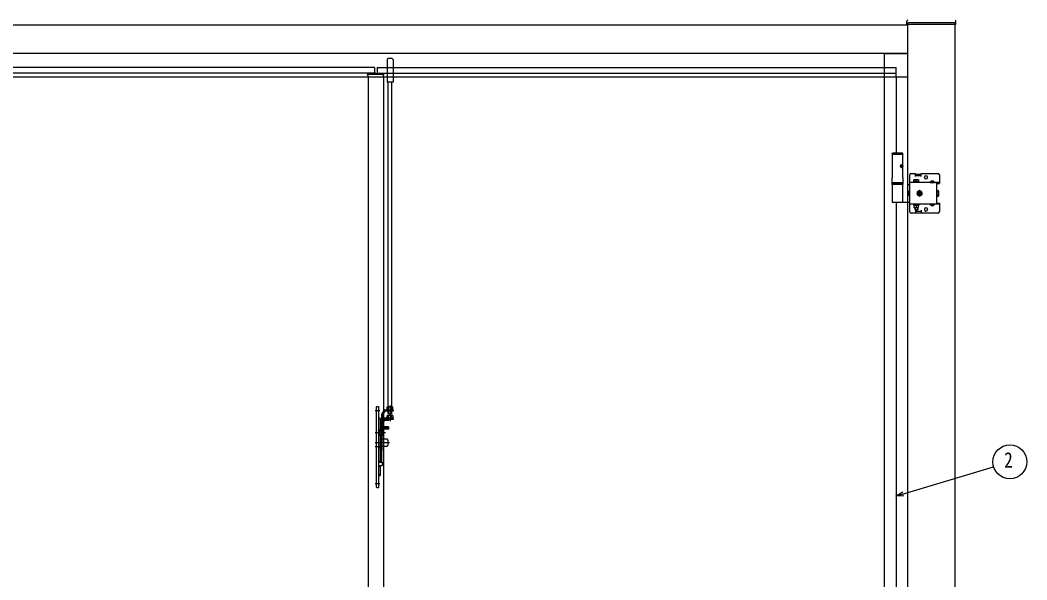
# Model space of a CAD drawing. Units: millimetres, scale not verified. Extents: x -4205 to 4205, y -2970 to 2970.
# Drawn here: x -759 to 1375, y 448 to 1636 of the extents above; entities that cross this region are included whole.
import ezdxf
from ezdxf.enums import TextEntityAlignment as Align

# ---------------------------------------------------------------- set-up
doc = ezdxf.new("R2010")
doc.units = ezdxf.units.MM
doc.header["$LTSCALE"] = 12
doc.layers.add('0-3_YKK_A1', color=4, linetype='Continuous')
doc.layers.add('0-4_YKK_D', color=6, linetype='Continuous')
doc.styles.add('ＭＳ ゴシック', font='')
doc.styles.get('ＭＳ ゴシック').set_extended_font_data('MS Gothic')

msp = doc.modelspace()

# ---------------------------------------------------------------- linework, layer by layer
at = {"layer": '0-3_YKK_A1'}
for p, q in [((-1132.98, 1625.49), (1123.02, 1625.5)), ((1120.92, 1627.03), (1121.27, 1633.69)), ((1224.62, 1626.5), (1121.42, 1626.5)), ((1123.02, 601.99), (1123.02, 1630)), ((1223.02, 1630), (1123.02, 1630)), ((1223.02, 1630), (1223.02, -755.01)), ((1225.12, 1627.03), (1224.77, 1633.69)), ((-1132.98, 1565.49), (1123.02, 1565.49)), ((1073.02, 1564.99), (1123.02, 1564.99)), ((18.87, 1551.99), (18.87, 1503.99)), ((28.72, 1553.99), (21.72, 1553.99)), ((31.57, 1551.99), (31.57, 1503.99)), ((-7.98, 1534.99), (-1107.98, 1534.99)), ((-14.68, 1522.99), (-1107.98, 1522.99)), ((-22.28, 1518.59), (-22.17, 1521.62)), ((-22.28, 1518.59), (-20.98, 1518.59)), ((-21.28, 1518.59), (-21.28, 1520.59)), ((-21.28, 1520.59), (-6.18, 1520.59)), ((-21.18, 1522.59), (-14.68, 1522.59)), ((-20.98, 1515.49), (-20.98, 1520.59)), ((-14.68, 1520.59), (-14.68, 1523.59)), ((-14.68, 1523.59), (-6.32, 1523.59)), ((-7.98, 1534.99), (-7.98, 1523.59)), ((-7.68, 1520.59), (-7.75, 1522.62)), ((-6.18, 1520.59), (0.72, 1520.59)), ((-5.25, 1520.59), (-5.32, 1522.62)), ((-5.32, 1522.59), (11.21, 1522.59)), ((-1.98, 1534.99), (1098.02, 1534.99)), ((-1.98, 1534.99), (-1.98, 1522.59)), ((-1.98, 1522.99), (1098.02, 1522.99)), ((0.72, 1520.59), (11.32, 1520.59)), ((11.02, 1515.49), (11.02, 1520.59)), ((11.02, 1518.59), (12.32, 1518.59)), ((11.32, 1518.59), (11.32, 1520.59)), ((12.32, 1518.59), (12.21, 1521.62)), ((1098.02, 1515.49), (1098.02, 1534.99)), ((-1132.98, 1515.49), (1123.02, 1515.49)), ((-20.98, 1515.49), (-20.98, -710.61)), ((11.02, 1515.49), (11.02, -710.61)), ((31.57, 1503.99), (18.87, 1503.99)), ((21.22, 814.99), (21.22, 1503.99)), ((29.22, 814.99), (29.22, 1503.99)), ((1098.02, 1515.49), (1098.02, 1353.99)), ((1089.52, 1351.99), (1090.67, 1353.99)), ((1089.52, 1351.99), (1089.52, 1350.99)), ((1089.52, 1350.99), (1089.52, 1300.99)), ((1112.52, 1351.99), (1111.36, 1353.99)), ((1112.52, 1351.99), (1112.52, 1350.99)), ((1112.52, 1300.99), (1112.52, 1350.99)), ((1110.2, 1326.41), (1110.8, 1326.41)), ((1110.2, 1325.57), (1110.8, 1325.57)), ((1111.22, 1328.09), (1111.82, 1328.09)), ((1111.22, 1323.89), (1111.82, 1323.89)), ((1127.02, 1228.99), (1127.02, 1306.99)), ((1130.02, 1309.99), (1139.02, 1309.99)), ((1139.02, 1303.49), (1139.02, 1309.99)), ((1139.02, 1308.99), (1151.02, 1308.99)), ((1139.02, 1305.99), (1151.02, 1305.99)), ((1151.02, 1309.99), (1187.02, 1309.99)), ((1151.02, 1303.49), (1151.02, 1309.99)), ((1158.27, 1301.74), (1158.27, 1302.24)), ((1164.77, 1301.74), (1164.77, 1302.24)), ((1190.02, 1306.99), (1190.02, 1288.69)), ((1098.02, 1286.99), (1089.52, 1286.99)), ((1089.52, 1285.99), (1089.52, 1249.99)), ((1112.52, 1300.99), (1112.52, 1286.99)), ((1112.52, 1249.99), (1112.52, 1285.99)), ((1123.02, 1286.99), (1127.02, 1286.99)), ((1190.02, 1291.19), (1127.02, 1291.19)), ((1141.02, 1292.79), (1141.02, 1296.36)), ((1170.27, 1291.7), (1170.27, 1291.19)), ((1170.27, 1291.19), (1179.77, 1291.19)), ((1184.02, 1288.69), (1184.02, 1291.19)), ((1184.02, 1288.69), (1184.02, 1247.29)), ((1184.02, 1288.69), (1190.02, 1288.69)), ((1148.02, 1273.76), (1143.02, 1270.88)), ((1144.87, 1268.59), (1144.87, 1267.39)), ((1146.11, 1268.59), (1144.87, 1268.59)), ((1144.87, 1267.39), (1146.11, 1267.39)), ((1148.62, 1271.14), (1147.42, 1271.14)), ((1147.42, 1271.14), (1147.42, 1269.9)), ((1147.42, 1266.08), (1147.42, 1264.84)), ((1147.42, 1264.84), (1148.62, 1264.84)), ((1153.02, 1270.88), (1148.02, 1273.76)), ((1148.62, 1269.9), (1148.62, 1271.14)), ((1148.62, 1264.84), (1148.62, 1266.08)), ((1151.17, 1268.59), (1149.93, 1268.59)), ((1149.93, 1267.39), (1151.17, 1267.39)), ((1151.17, 1267.39), (1151.17, 1268.59)), ((1153.02, 1265.1), (1153.02, 1270.88)), ((1184.32, 1264.09), (1184.02, 1264.09)), ((1184.32, 1270.88), (1187.87, 1270.88)), ((1184.32, 1265.1), (1187.87, 1265.1)), ((1184.32, 1262.22), (1187.87, 1262.22)), ((1188.32, 1272.99), (1187.87, 1273.76)), ((1188.32, 1262.99), (1187.87, 1262.22)), ((1188.32, 1272.99), (1188.32, 1262.99)), ((1098.02, 1248.99), (1098.02, -586.01)), ((1109.83, 1248.99), (1123.02, 1248.99)), ((1123.02, 1248.99), (1127.02, 1248.99)), ((1190.02, 1244.79), (1127.02, 1244.79)), ((1137.82, 1244.79), (1137.82, 1243.19)), ((1138.56, 1238.19), (1138.56, 1233.25)), ((1141.02, 1243.19), (1141.02, 1238.62)), ((1143.48, 1238.19), (1143.48, 1233.25)), ((1144.22, 1244.79), (1144.22, 1243.19)), ((1170.27, 1244.28), (1170.27, 1244.79)), ((1170.27, 1244.79), (1179.77, 1244.79)), ((1184.02, 1247.29), (1190.02, 1247.29)), ((1184.02, 1247.29), (1184.02, 1244.79)), ((1190.02, 1247.29), (1190.02, 1228.99)), ((1139.02, 1225.99), (1130.02, 1225.99)), ((1138.02, 1233.79), (1144.02, 1233.79)), ((1139.02, 1232.49), (1139.02, 1225.99)), ((1139.02, 1229.99), (1151.02, 1229.99)), ((1139.02, 1226.99), (1151.02, 1226.99)), ((1151.02, 1232.49), (1151.02, 1225.99)), ((1187.02, 1225.99), (1151.02, 1225.99)), ((1158.27, 1234.24), (1158.27, 1233.74)), ((1164.77, 1234.24), (1164.77, 1233.74)), ((-3.28, 644.79), (-3.28, 815.19)), ((-2.48, 815.99), (0.72, 815.99)), ((0.72, 815.99), (0.72, 643.99)), ((20.32, 811.49), (20.58, 811.49)), ((29.22, 814.99), (21.22, 814.99)), ((21.92, 800.29), (21.92, 814.99)), ((21.94, 810.49), (21.94, 814.99)), ((25.22, 817.99), (25.22, 802.99)), ((28.5, 810.49), (28.5, 814.99)), ((28.52, 800.29), (28.52, 814.99)), ((29.22, 800.99), (29.22, 814.99)), ((29.86, 811.49), (30.12, 811.49)), ((31.12, 808.49), (31.12, 814.99)), ((-6.28, 807.49), (3.72, 807.49)), ((0.72, 791.19), (3.32, 791.19)), ((3.32, 789.99), (0.72, 789.99)), ((3.32, 789.39), (3.32, 789.99)), ((4.52, 789.99), (4.52, 763.49)), ((7.52, 790.99), (7.52, 799.31)), ((11.8, 807.26), (7.87, 800.58)), ((7.94, 789.92), (7.94, 787.9)), ((13.95, 805.99), (10.02, 799.31)), ((10.02, 790.99), (10.02, 799.31)), ((21.72, 790.99), (10.02, 790.99)), ((13.95, 808.49), (31.72, 808.49)), ((31.72, 805.99), (13.95, 805.99)), ((31.72, 790.49), (13.95, 790.49)), ((21.94, 810.49), (19.32, 810.49)), ((19.32, 790.49), (19.32, 796.99)), ((31.12, 796.99), (19.32, 796.99)), ((21.94, 792.49), (19.32, 792.49)), ((20.32, 793.49), (20.58, 793.49)), ((22.22, 799.99), (21.22, 800.99)), ((21.72, 790.99), (21.72, 788.49)), ((21.94, 792.49), (21.94, 796.99)), ((28.22, 799.99), (22.22, 799.99)), ((25.22, 799.99), (25.22, 784.99)), ((29.22, 800.99), (28.22, 799.99)), ((28.5, 810.49), (31.12, 810.49)), ((28.5, 792.49), (28.5, 796.99)), ((28.5, 792.49), (31.12, 792.49)), ((29.86, 793.49), (30.12, 793.49)), ((31.12, 796.99), (31.12, 790.49)), ((31.72, 808.49), (31.72, 805.99)), ((31.72, 790.49), (31.72, 787.99)), ((3.32, 789.39), (0.72, 789.39)), ((5.02, 763.47), (5.02, 785.99)), ((7.22, 789.63), (8.66, 788.19)), ((7.22, 788.19), (8.66, 789.63)), ((16.02, 788.49), (7.52, 788.49)), ((7.52, 763.47), (7.52, 785.99)), ((21.72, 785.99), (7.52, 785.99)), ((7.52, 772.99), (7.52, 781.31)), ((7.52, 770.49), (21.72, 770.49)), ((11.8, 789.26), (7.87, 782.58)), ((13.95, 787.99), (10.02, 781.31)), ((10.02, 772.99), (10.02, 781.31)), ((21.72, 772.99), (10.02, 772.99)), ((10.16, 788.49), (12.19, 788.49)), ((10.46, 789.21), (11.89, 787.77)), ((10.46, 787.77), (11.89, 789.21)), ((11.17, 789.51), (11.17, 787.48)), ((13.53, 788.49), (15.56, 788.49)), ((13.83, 789.21), (15.26, 787.77)), ((13.83, 787.77), (15.26, 789.21)), ((31.72, 787.99), (13.95, 787.99)), ((14.55, 789.51), (14.55, 787.48)), ((16.02, 788.49), (21.72, 788.49)), ((17.08, 788.49), (19.11, 788.49)), ((17.37, 789.21), (18.81, 787.77)), ((17.37, 787.77), (18.81, 789.21)), ((18.09, 789.51), (18.09, 787.48)), ((20.7, 788.49), (22.73, 788.49)), ((21, 789.21), (22.44, 787.77)), ((21, 787.77), (22.44, 789.21)), ((21.72, 788.49), (21.72, 785.99)), ((21.72, 772.99), (21.72, 770.49)), ((21.72, 770.49), (21.72, 767.99)), ((15.52, 759.99), (-6.28, 759.99)), ((4.52, 765.49), (0.72, 765.49)), ((4.52, 754.49), (0.72, 754.49)), ((3.32, 754.49), (3.32, 765.49)), ((9.02, 763.49), (3.32, 763.49)), ((3.32, 756.49), (9.02, 756.49)), ((5.02, 755.12), (5.02, 756.47)), ((5.02, 752.99), (5.82, 752.99)), ((5.02, 744.58), (5.02, 752.99)), ((5.82, 747.19), (5.02, 747.19)), ((5.82, 753.99), (5.25, 754.56)), ((5.82, 723.99), (5.82, 753.99)), ((21.72, 767.99), (7.52, 767.99)), ((7.52, 755.83), (7.52, 756.47)), ((8.08, 755.26), (7.52, 755.83)), ((8.32, 723.29), (8.32, 754.7)), ((9.02, 753.49), (9.02, 766.49)), ((23.72, 738.99), (-6.28, 738.99)), ((6.22, 729.99), (-6.28, 729.99)), ((4.52, 744.31), (5.82, 744.31)), ((5.82, 733.67), (4.52, 733.67)), ((4.83, 744.31), (4.83, 744.89)), ((4.83, 733.09), (4.83, 733.67)), ((5.02, 744.58), (5.04, 744.31)), ((5.04, 733.67), (5.02, 733.4)), ((5.02, 724.99), (5.02, 733.4)), ((5.02, 730.79), (5.82, 730.79)), ((8.32, 745.22), (5.82, 745.22)), ((5.82, 732.76), (8.32, 732.76)), ((18.92, 746.29), (8.32, 746.29)), ((8.32, 731.69), (18.92, 731.69)), ((20.72, 744.49), (20.72, 733.49)), ((5.82, 724.99), (5.02, 724.99)), ((5.02, 697.49), (5.02, 722.86)), ((5.25, 723.43), (5.82, 723.99)), ((7.52, 722.16), (8.08, 722.72)), ((7.52, 697.49), (7.52, 722.16)), ((3.32, 690.49), (8.72, 690.49)), ((3.32, 690.49), (3.32, 687.49)), ((8.72, 697.49), (8.72, 690.49)), ((-3.28, 671.19), (-3.28, 671.19)), ((3.32, 670.59), (0.72, 670.59)), ((3.32, 669.99), (0.72, 669.99)), ((3.32, 668.79), (0.72, 668.79)), ((3.32, 669.99), (3.32, 670.59)), ((-6.28, 652.49), (3.72, 652.49)), ((-2.48, 643.99), (0.72, 643.99)), ((1123.02, -638.01), (1123.02, 601.99))]:
    msp.add_line(p, q, dxfattribs=at)
for points in [[(1073.02, 1564.99), (1073.02, -728.01), (1123.02, -728.01)], [(1089.52, 1351.99), (1098.02, 1351.99), (1112.52, 1351.99)], [(1089.52, 1350.99), (1098.02, 1350.99), (1112.52, 1350.99)], [(1090.67, 1353.99), (1098.02, 1353.99), (1111.36, 1353.99)], [(1111.34, 1327.25), (1111.34, 1327.08), (1111.32, 1326.93), (1111.27, 1326.78), (1111.21, 1326.65), (1111.12, 1326.55), (1111.02, 1326.47), (1110.91, 1326.42), (1110.8, 1326.41)], [(1110.8, 1325.57), (1110.91, 1325.55), (1111.02, 1325.5), (1111.12, 1325.43), (1111.21, 1325.32), (1111.27, 1325.2), (1111.32, 1325.05), (1111.34, 1324.89), (1111.34, 1324.73)], [(1112.31, 1326.5), (1112.25, 1326.55), (1112.15, 1326.65), (1112.07, 1326.78), (1112, 1326.93), (1111.96, 1327.08), (1111.93, 1327.25)], [(1111.93, 1324.73), (1111.96, 1324.89), (1112, 1325.05), (1112.07, 1325.2), (1112.15, 1325.32), (1112.25, 1325.43), (1112.31, 1325.48)], [(1112.52, 1286.99), (1098.02, 1286.99), (1089.52, 1286.99), (1089.52, 1300.99)], [(1089.52, 1289.99), (1098.02, 1289.99), (1112.52, 1289.99)], [(1112.52, 1289.99), (1098.02, 1289.99), (1089.52, 1289.99)], [(1170.27, 1291.7), (1179.77, 1291.7), (1179.77, 1291.19)], [(1172.67, 1293.69), (1173.87, 1291.22), (1175.02, 1290.61)], [(1177.37, 1293.69), (1176.16, 1291.22), (1175.02, 1290.61)], [(1127.02, 1262.89), (1125.02, 1262.89), (1125.02, 1273.09), (1127.02, 1273.09)], [(1143.02, 1270.88), (1143.02, 1265.1), (1148.02, 1262.22), (1153.02, 1265.1)], [(1184.32, 1264.09), (1184.32, 1271.89), (1184.02, 1271.89)], [(1184.32, 1262.22), (1184.32, 1273.76), (1187.87, 1273.76)], [(1090.52, 1248.99), (1098.02, 1248.99), (1109.83, 1248.99)], [(1138.02, 1238.19), (1138.02, 1233.79), (1139.02, 1232.79), (1143.02, 1232.79)], [(1144.02, 1238.19), (1144.02, 1233.79), (1143.02, 1232.79)], [(1170.27, 1244.28), (1179.77, 1244.28), (1179.77, 1244.79)], [(1172.67, 1242.29), (1173.87, 1244.76), (1175.02, 1245.37)], [(1177.37, 1242.29), (1176.16, 1244.76), (1175.02, 1245.37)], [(19.32, 808.49), (19.32, 814.99), (31.12, 814.99)], [(20.58, 811.49), (20.89, 811.44), (21.21, 811.34), (21.53, 811.15), (21.8, 810.88), (21.94, 810.49)], [(29.22, 800.99), (21.22, 800.99), (21.22, 814.99)], [(28.5, 810.49), (28.63, 810.88), (28.91, 811.15), (29.22, 811.34), (29.54, 811.44), (29.86, 811.49)], [(20.58, 793.49), (20.89, 793.44), (21.21, 793.34), (21.53, 793.15), (21.8, 792.88), (21.94, 792.49)], [(28.5, 792.49), (28.63, 792.88), (28.91, 793.15), (29.22, 793.34), (29.54, 793.44), (29.86, 793.49)], [(1.15, 763.58), (1.03, 764.54), (1.1, 765.49)], [(1.32, 762.27), (1.24, 762.92), (1.15, 763.58)], [(2.31, 754.49), (2.03, 756.7), (1.74, 758.92), (1.46, 761.15), (1.3, 762.46), (1.25, 762.83), (1.2, 763.2), (1.15, 763.58)], [(4.52, 756.49), (4.52, 700.49), (3.32, 700.49)], [(3.32, 700.49), (3.32, 697.49), (8.72, 697.49)], [(3.32, 687.49), (4.52, 687.49), (4.52, 669.99)]]:
    msp.add_lwpolyline(points, dxfattribs=at)
for points in [[(1134.77, 1291.19), (1134.77, 1292.79), (1147.27, 1292.79), (1147.27, 1291.19)], [(1146.02, 1292.79), (1136.02, 1292.79), (1136.02, 1296.79), (1146.02, 1296.79)], [(1134.77, 1244.79), (1134.77, 1243.19), (1147.27, 1243.19), (1147.27, 1244.79)], [(1146.02, 1243.19), (1136.02, 1243.19), (1136.02, 1238.19), (1146.02, 1238.19)]]:
    msp.add_lwpolyline(points, close=True, dxfattribs=at)
for centre, radius in [((1148.02, 1267.99), 5), ((1148.02, 1267.99), 4.3), ((9.02, 759.99), 2.5)]:
    msp.add_circle(centre, radius, dxfattribs=at)
for centre, radius, start, end in [((1121.42, 1627), 0.5, 177, 270), ((1123.26, 1633.58), 2, 99.00123, 177), ((1222.77, 1633.58), 2, 3, 80.99877), ((1224.62, 1627), 0.5, 270, 3), ((21.91, 1550.69), 3.31, 93.31407, 156.80478), ((28.53, 1550.69), 3.31, 23.19522, 86.68593), ((-21.18, 1521.59), 1, 90, 178), ((-8.75, 1522.59), 1, 2, 90), ((-6.32, 1522.59), 1, 2, 90), ((11.21, 1521.59), 1, 2, 90), ((1130.02, 1306.99), 3, 90, 180), ((1161.52, 1302.24), 3.25, 0, 180), ((1187.02, 1306.99), 3, 0, 90), ((1090.52, 1285.99), 1, 90, 180), ((1111.52, 1285.99), 1, 0, 90), ((1138.52, 1289.36), 7.43, 70.34714, 109.65286), ((1143.52, 1289.36), 7.43, 70.34714, 109.65286), ((1161.52, 1301.74), 3.25, 180, 0), ((1175.02, 1288.41), 5.77, 34.65097, 145.34903), ((1146.11, 1269.9), 1.31, 270, 0), ((1146.11, 1266.08), 1.31, 0, 90), ((1149.93, 1269.9), 1.31, 180, 270), ((1149.93, 1266.08), 1.31, 90, 180), ((1185.76, 1272.32), 2.56, 325.61575, 34.38425), ((1185.76, 1263.66), 2.56, 325.61575, 34.38425), ((1178.77, 1267.99), 9.55, 342.41205, 17.58795), ((1090.52, 1249.99), 1, 180, 270), ((1111.52, 1249.99), 1, 270, 0), ((1138.52, 1245.62), 7.43, 250.34714, 289.65286), ((1143.52, 1245.62), 7.43, 250.34714, 289.65286), ((1175.02, 1247.56), 5.77, 214.65097, 325.34903), ((1130.02, 1228.99), 3, 180, 270), ((1161.52, 1234.24), 3.25, 0, 180), ((1161.52, 1233.74), 3.25, 180, 0), ((1187.02, 1228.99), 3, 270, 0), ((-2.48, 815.19), 0.8, 90, 180), ((20.32, 810.49), 1, 90, 180), ((30.12, 810.49), 1, 0, 90), ((3.32, 789.99), 1.2, 0, 90), ((10.02, 799.31), 2.5, 149.53446, 180), ((10.02, 790.99), 2.5, 180, 270), ((13.95, 805.99), 2.5, 90, 149.53446), ((13.95, 787.99), 2.5, 90, 149.53446), ((20.32, 792.49), 1, 90, 180), ((30.12, 792.49), 1, 0, 90), ((7.52, 785.99), 2.5, 89.94614, 180), ((7.52, 767.99), 2.5, 89.94614, 180), ((10.02, 781.31), 2.5, 149.53446, 180), ((10.02, 772.99), 2.5, 180, 270), ((5.82, 755.12), 0.8, 180, 225), ((7.52, 754.7), 0.8, 0, 45), ((9.02, 759.99), 3.5, 270, 90), ((0.72, 729.99), 2.5, 270, 90), ((5.33, 744.89), 0.5, 128.3179, 180), ((5.33, 733.09), 0.5, 180, 231.6821), ((18.92, 744.49), 1.8, 0, 90), ((18.92, 733.49), 1.8, 270, 0), ((5.82, 722.86), 0.8, 135, 180), ((7.52, 723.29), 0.8, 315, 0), ((3.32, 669.99), 1.2, 270, 0), ((-2.48, 644.79), 0.8, 180, 270)]:
    msp.add_arc(centre, radius, start, end, dxfattribs=at)
msp.add_ellipse((1109.86, 1325.99), major_axis=(0, 3.5), ratio=0.707107, dxfattribs=at)
for centre, start_param, end_param in [((1103.85, 1325.99), 4.6657054, 4.7590726), ((1105.04, 1325.99), 4.8528504, 4.9478932), ((1105.04, 1325.99), 4.4768847, 4.5719276), ((1105.63, 1325.99), 4.8528504, 4.9478932), ((1105.63, 1325.99), 4.4768847, 4.5719276)]:
    msp.add_ellipse(centre, major_axis=(0, 9), ratio=0.707107, start_param=start_param, end_param=end_param, dxfattribs=at)
at = {"layer": '0-4_YKK_D'}
for points in [[(1097.3, 625.75), (1113.58, 630.64), (1304.97, 688.1)], [(1114.89, 626.27), (1097.3, 625.75), (1112.27, 635)]]:
    msp.add_lwpolyline(points, dxfattribs=at)
msp.add_circle((1339.45, 698.45), 36, dxfattribs=at)

# ---------------------------------------------------------------- texts
at = {"layer": '0-4_YKK_D', "style": 'ＭＳ ゴシック', "width": 0.8}
msp.add_text('2', height=32.99, dxfattribs=at).set_placement((1327.45, 675.95), align=Align.BOTTOM_LEFT)

doc.saveas('drawing.dxf')
